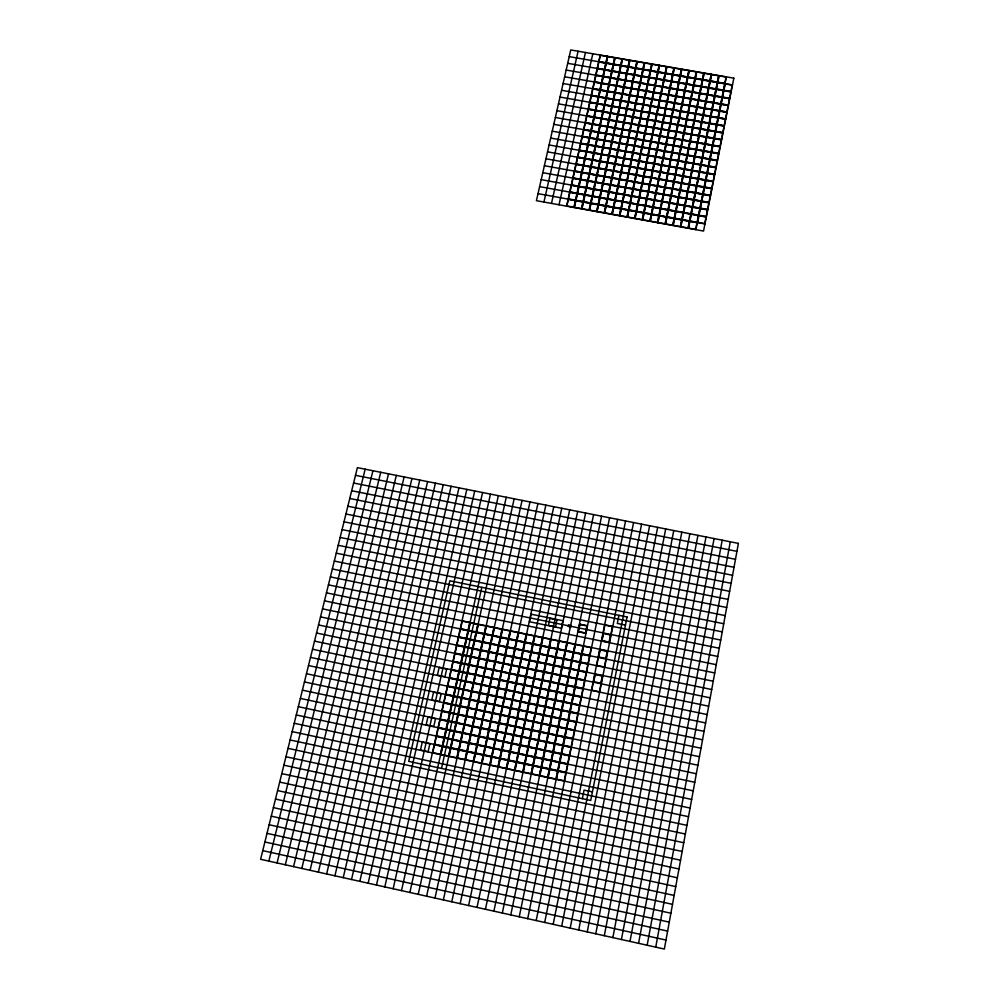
<?xml version="1.0" encoding="UTF-8"?>
<svg xmlns="http://www.w3.org/2000/svg" width="999" height="999" viewBox="0 0 999 999"><rect width="100%" height="100%" fill="white"/><g stroke="black" fill="none" stroke-linecap="round" stroke-linejoin="round"><path stroke-width="1.5" d="M655.744 947.139L730.281 541.783M638.573 943.318L714.098 538.561M647.152 945.229L722.19 540.172M629.994 941.408L706.006 536.95M621.428 939.51L697.926 535.352M604.308 935.701L681.805 532.142M612.862 937.599L689.859 533.741M595.766 933.803L673.751 530.544M587.237 931.905L665.696 528.946M578.708 930.007L657.654 527.347M561.675 926.223L641.595 524.15M570.192 928.121L649.625 525.749M553.171 924.337L633.578 522.552M582.367 798.676L584.065 790.109L592.419 791.895M618.943 615.322L617.32 623.426L625.461 625.087M695.878 229.658L726.36 76.873M680.569 226.873L711.425 74.288M544.68 922.439L625.574 520.966M688.224 228.272L718.893 75.574M672.926 225.487L703.97 72.989M536.188 920.554L617.569 519.368M519.243 916.795L601.573 516.196M665.284 224.101L696.515 71.703M527.709 918.668L609.565 517.782M650.024 221.328L681.63 69.131M510.776 914.909L593.593 514.61M657.654 222.715L689.06 70.417M642.407 219.942L674.188 67.845M502.322 913.024L585.614 513.024M485.439 909.277L569.692 509.852M634.802 218.556L666.758 66.558M493.881 911.15L577.647 511.438M477.01 907.404L561.738 508.266M627.185 217.17L659.34 65.272M612 214.41L644.517 62.712M468.593 905.531L553.783 506.693M619.592 215.796L651.922 63.986M451.773 901.785L537.912 503.533M604.407 213.037L637.112 61.426M460.177 903.658L545.854 505.107M443.369 899.924L529.994 501.96M596.828 211.651L629.707 60.152M581.693 208.903L614.934 57.592M434.977 898.064L522.065 500.387M589.26 210.277L622.315 58.866M574.125 207.53L607.554 56.319M426.598 896.19L514.16 498.813M409.865 892.469L498.351 495.666M441.521 768.406L481.805 587.312M566.57 206.156L600.174 55.045M418.231 894.33L506.256 497.24M551.485 203.409L585.451 52.497M401.498 890.609L490.472 494.105M559.028 204.783L592.807 53.771M543.943 202.035L578.096 51.224M393.156 888.76L482.579 492.532M376.473 885.052L466.833 489.398M384.802 886.9L474.712 490.971M368.144 883.203L458.978 487.837M359.827 881.355L451.123 486.276M343.219 877.659L435.427 483.154M351.523 879.507L443.269 484.715M334.915 875.811L427.597 481.593M326.636 873.963L419.767 480.044M310.077 870.291L404.133 476.935M318.356 872.127L411.95 478.484M301.81 868.456L396.328 475.387M293.556 866.62L388.524 473.826M285.314 864.784L380.731 472.277M268.843 861.126L365.159 469.18M277.073 862.949L372.939 470.729M569.23 56.631L732.504 84.94M567.694 63.324L731.156 91.733M566.171 70.042L729.807 98.539M564.635 76.773L728.446 105.37M563.099 83.516L727.097 112.213M561.563 90.285L725.736 119.068M560.014 97.053L724.375 125.936M558.466 103.846L723.014 132.83M556.918 110.664L721.64 139.735M555.369 117.482L720.267 146.666M553.808 124.326L718.893 153.596M552.247 131.181L717.519 160.552M550.674 138.062L716.133 167.532M549.113 144.955L714.747 174.525M547.539 151.86L713.361 181.531M545.953 158.779L711.962 188.549M544.38 165.722L710.576 195.592M542.794 172.677L709.178 202.647M541.208 179.645L707.767 209.728M539.61 186.638L706.368 216.82M538.011 193.644L704.957 223.926M355.494 475.324L736.937 551.336M353.596 483.017L735.489 559.303M351.685 490.734L734.028 567.282M349.775 498.464L732.567 575.287M347.864 506.218L731.106 583.304M345.941 513.998L729.632 591.346M344.006 521.79L728.159 599.412M342.083 529.607L726.685 607.504M340.147 537.437L725.212 615.609M338.199 545.292L723.726 623.738M336.263 553.171L722.24 631.88M334.303 561.063L720.741 640.059M332.355 568.98L719.255 648.251M330.394 576.91L717.757 656.455M328.421 584.865L716.246 664.697M326.448 592.844L714.735 672.951M324.475 600.836L713.224 681.231M322.502 608.853L711.713 689.522M320.517 616.895L710.202 697.851M318.519 624.949L708.678 706.193M316.521 633.029L707.142 714.56M314.523 641.121L705.619 722.939M312.512 649.25L704.083 731.355M310.502 657.392L702.547 739.784M308.491 665.546L700.998 748.239M306.468 673.738L699.45 756.718M304.433 681.942L697.901 765.209M302.41 690.159L696.34 773.738M300.362 698.413L694.78 782.279M298.326 706.68L693.219 790.846M296.278 714.972L691.658 799.437M294.218 723.276L690.084 808.054M292.158 731.618L688.511 816.683M290.097 739.972L686.925 825.349M288.024 748.351L685.339 834.028M285.951 756.743L683.753 842.731M283.866 765.172L682.155 851.46M281.78 773.613L680.556 860.214M279.695 782.08L678.958 868.993M277.597 790.571L677.359 877.784M275.487 799.075L675.749 886.613M273.389 807.617L674.125 895.454M271.266 816.171L672.514 904.332M269.143 824.749L670.891 913.223M267.02 833.353L669.255 922.139M264.897 841.97L667.619 931.093M262.749 850.624L665.983 940.059M738.386 543.394L664.347 949.05L260.614 859.29L357.392 467.644L738.386 543.394M706.068 217.008L704.745 223.639L697.602 222.352L698.925 215.722L706.068 217.008M707.467 209.915L706.156 216.533L699.025 215.247L700.336 208.629L707.467 209.915M708.878 202.847L707.567 209.44L700.436 208.154L701.748 201.561L708.878 202.847M710.277 195.779L708.965 202.372L701.847 201.086L703.159 194.505L710.277 195.779M711.663 188.736L710.364 195.317L703.246 194.031L704.557 187.462L711.663 188.736M713.061 181.718L711.763 188.274L704.657 187L705.956 180.444L713.061 181.718M714.447 174.713L713.149 181.256L706.056 179.982L707.354 173.439L714.447 174.713M715.833 167.72L714.547 174.238L707.454 172.977L708.753 166.458L715.833 167.72M717.22 160.739L715.933 167.258L708.84 165.996L710.139 159.49L717.22 160.739M718.593 153.784L717.307 160.277L710.239 159.028L711.525 152.535L718.593 153.784M719.967 146.853L718.693 153.322L711.625 152.073L712.911 145.604L719.967 146.853M721.34 139.922L720.067 146.391L712.999 145.142L714.297 138.674L721.34 139.922M722.714 133.017L721.44 139.46L714.385 138.224L715.671 131.781L722.714 133.017M724.075 126.124L722.801 132.555L715.759 131.319L717.045 124.887L724.075 126.124M725.436 119.256L724.175 125.662L717.132 124.425L718.418 118.019L725.436 119.256M726.797 112.388L725.536 118.794L718.506 117.557L719.779 111.164L726.797 112.388M728.159 105.544L726.885 111.938L719.867 110.714L721.141 104.321L728.159 105.544M729.507 98.726L728.246 105.095L721.241 103.871L722.502 97.502L729.507 98.726M730.856 91.92L729.595 98.277L722.602 97.053L723.863 90.697L730.856 91.92M732.205 85.127L730.943 91.458L723.95 90.247L725.212 83.916L732.205 85.127M627.072 616.982L590.721 800.474L408.703 761.363L449.837 580.794L627.072 616.995M733.84 78.159L703.546 231.056L536.413 200.674L570.741 49.95L733.84 78.159M602.297 676.011L600.874 683.166L593.756 681.693L595.192 674.525L602.297 676.011M607.242 651.336L605.819 658.453L598.726 656.98L600.162 649.874L607.242 651.336M610.514 635.002L609.09 642.07L602.022 640.621L603.446 633.553L610.514 635.002M602.634 675.786L599.425 691.783L591.758 690.184L594.979 674.2L602.634 675.786M607.567 651.123L604.395 666.995L596.753 665.409L599.949 649.55L607.567 651.123M612.462 626.648L609.315 642.407L601.698 640.834L604.87 625.099L612.462 626.648M697.002 222.727L695.679 229.383L688.523 228.072L689.859 221.428L697.002 222.727M698.413 215.622L697.09 222.253L689.959 220.966L691.283 214.335L698.413 215.622M699.837 208.541L698.513 215.147L691.383 213.861L692.707 207.255L699.837 208.541M701.248 201.461L699.924 208.067L692.806 206.781L694.13 200.187L701.248 201.461M702.647 194.418L701.335 200.999L694.218 199.713L695.541 193.132L702.647 194.418M704.058 187.375L702.747 193.943L695.641 192.67L696.952 186.101L704.058 187.375M705.456 180.357L704.145 186.913L697.052 185.639L698.363 179.083L705.456 180.357M706.855 173.351L705.544 179.895L698.451 178.621L699.775 172.09L706.855 173.351M708.254 166.371L706.942 172.889L699.862 171.628L701.173 165.11L708.254 166.371M709.64 159.403L708.341 165.896L701.261 164.648L702.572 158.142L709.64 159.403M711.026 152.447L709.727 158.928L702.659 157.68L703.97 151.199L711.026 152.447M712.412 145.504L711.113 151.985L704.058 150.737L705.356 144.256L712.412 145.504M713.786 138.586L712.499 145.042L705.444 143.806L706.743 137.35L713.786 138.586M715.172 131.681L713.885 138.124L706.842 136.888L708.129 130.444L715.172 131.681M716.545 124.8L715.259 131.231L708.229 129.995L709.515 123.564L716.545 124.8M717.919 117.932L716.633 124.338L709.602 123.102L710.888 116.696L717.919 117.932M719.28 111.076L718.006 117.47L710.988 116.246L712.262 109.853L719.28 111.076M720.641 104.233L719.367 110.627L712.362 109.39L713.636 103.022L720.641 104.233M722.002 97.415L720.741 103.784L713.736 102.56L715.009 96.204L722.002 97.415M723.363 90.609L722.102 96.965L715.097 95.742L716.37 89.398L723.363 90.609M724.725 83.829L723.451 90.16L716.47 88.948L717.732 82.617L724.725 83.829M726.073 77.048L724.812 83.379L717.831 82.168L719.093 75.849L726.073 77.048M681.705 219.955L680.369 226.598L673.226 225.299L674.575 218.669L681.705 219.955M683.141 212.862L681.805 219.48L674.675 218.194L676.023 211.576L683.141 212.862M684.577 205.782L683.241 212.387L676.123 211.101L677.459 204.495L684.577 205.782M686.001 198.726L684.665 205.307L677.559 204.021L678.895 197.44L686.001 198.726M687.424 191.671L686.101 198.252L678.995 196.965L680.331 190.397L687.424 191.671M688.848 184.653L687.524 191.209L680.431 189.935L681.755 183.379L688.848 184.653M690.272 177.635L688.948 184.178L681.855 182.904L683.191 176.373L690.272 177.635M691.683 170.642L690.359 177.173L683.279 175.899L684.602 169.38L691.683 170.642M693.094 163.661L691.77 170.18L684.702 168.918L686.026 162.412L693.094 163.661M694.505 156.706L693.181 163.199L686.126 161.95L687.437 155.457L694.505 156.706M695.903 149.763L694.592 156.244L687.537 154.995L688.86 148.514L695.903 149.763M697.302 142.832L695.991 149.301L688.948 148.052L690.259 141.596L697.302 142.832M698.701 135.926L697.402 142.37L690.359 141.134L691.67 134.69L698.701 135.926M700.099 129.033L698.801 135.464L691.758 134.228L693.069 127.797L700.099 129.033M701.485 122.153L700.187 128.571L693.169 127.335L694.467 120.916L701.485 122.153M702.871 115.297L701.585 121.703L694.567 120.467L695.866 114.061L702.871 115.297M704.258 108.454L702.971 114.835L695.953 113.611L697.252 107.218L704.258 108.454M705.644 101.623L704.357 107.992L697.352 106.768L698.651 100.4L705.644 101.623M707.017 94.805L705.731 101.161L698.738 99.95L700.037 93.594L707.017 94.805M708.391 88.012L707.105 94.356L700.124 93.144L701.41 86.801L708.391 88.012M709.765 81.231L708.478 87.562L701.51 86.351L702.796 80.02L709.765 81.231M711.138 74.463L709.852 80.782L702.884 79.57L704.17 73.264L711.138 74.463M682.217 220.042L680.868 226.686L688.011 227.984L689.347 221.341L682.217 220.042M683.653 212.949L682.317 219.58L689.447 220.866L690.771 214.236L683.653 212.949M685.077 205.869L683.741 212.475L690.871 213.774L692.195 207.155L685.077 205.869M686.513 198.813L685.177 205.407L692.295 206.693L693.618 200.087L686.513 198.813M687.936 191.771L686.6 198.339L693.718 199.625L695.042 193.044L687.936 191.771M689.36 184.74L688.024 191.296L695.129 192.57L696.453 186.014L689.36 184.74M690.771 177.722L689.447 184.266L696.54 185.539L697.864 178.996L690.771 177.722M692.182 170.729L690.871 177.26L697.951 178.534L699.263 172.003L692.182 170.729M693.593 163.761L692.282 170.267L699.362 171.528L700.661 165.022L693.593 163.761M695.004 156.793L693.693 163.299L700.761 164.548L702.06 158.054L695.004 156.793M696.403 149.85L695.092 156.331L702.16 157.592L703.458 151.099L696.403 149.85M697.801 142.919L696.503 149.388L703.558 150.637L704.857 144.168L697.801 142.919M699.2 136.014L697.901 142.47L704.944 143.706L706.243 137.263L699.2 136.014M700.599 129.121L699.3 135.552L706.33 136.801L707.629 130.357L700.599 129.121M701.985 122.24L700.686 128.659L707.717 129.895L709.015 123.476L701.985 122.24M703.371 115.385L702.085 121.791L709.103 123.014L710.389 116.608L703.371 115.385M704.757 108.541L703.471 114.922L710.489 116.159L711.763 109.765L704.757 108.541M706.143 101.711L704.857 108.079L711.862 109.303L713.136 102.934L706.143 101.711M707.517 94.893L706.231 101.249L713.236 102.472L714.51 96.116L707.517 94.893M708.89 88.099L707.604 94.443L714.597 95.654L715.871 89.311L708.89 88.099M710.264 81.319L708.978 87.65L715.971 88.861L717.245 82.53L710.264 81.319M711.625 74.55L710.351 80.869L717.332 82.08L718.593 75.762L711.625 74.55M558.116 771.203L556.493 779.145L564.248 780.806L565.859 772.864L558.116 771.203M559.84 762.712L558.229 770.641L565.971 772.289L567.582 764.36L559.84 762.712M561.575 754.245L559.964 762.15L567.694 763.798L569.305 755.893L561.575 754.245M563.299 745.803L561.688 753.683L569.418 755.331L571.016 747.439L563.299 745.803M565.022 737.387L563.411 745.242L571.128 746.877L572.727 739.01L565.022 737.387M566.733 728.983L565.134 736.825L572.839 738.448L574.437 730.606L566.733 728.983M568.443 720.604L566.845 728.421L574.55 730.044L576.136 722.227L568.443 720.604M570.142 712.25L568.556 720.042L576.248 721.665L577.834 713.86L570.142 712.25M571.853 703.92L570.267 711.688L577.946 713.311L579.52 705.519L571.853 703.92M573.551 695.604L571.965 703.358L579.632 704.969L581.206 697.202L573.551 695.604M575.237 687.312L573.663 695.054L581.318 696.653L582.892 688.91L575.237 687.312M576.923 679.045L575.349 686.763L583.004 688.361L584.577 680.631L576.923 679.045M578.608 670.804L577.035 678.496L584.677 680.082L586.251 672.389L578.608 670.804M580.282 662.574L578.721 670.254L586.351 671.84L587.912 664.148L580.282 662.574M581.967 654.37L580.394 662.025L588.024 663.611L589.585 655.943L581.967 654.37M583.628 646.191L582.08 653.821L589.697 655.394L591.246 647.752L583.628 646.191M674.075 218.569L672.714 225.2L665.584 223.913L666.945 217.282L674.075 218.569M675.511 211.476L674.163 218.094L667.045 216.808L668.393 210.19L675.511 211.476M676.96 204.408L675.611 211.014L668.493 209.715L669.842 203.122L676.96 204.408M678.396 197.352L677.047 203.933L669.942 202.647L671.291 196.066L678.396 197.352M679.819 190.31L678.483 196.878L671.39 195.604L672.739 189.036L679.819 190.31M681.256 183.292L679.919 189.835L672.827 188.561L674.175 182.018L681.256 183.292M682.679 176.286L681.355 182.817L674.263 181.543L675.611 175.012L682.679 176.286M684.103 169.293L682.779 175.812L675.699 174.55L677.035 168.032L684.103 169.293M685.526 162.325L684.203 168.831L677.135 167.57L678.458 161.064L685.526 162.325M686.937 155.357L685.614 161.85L678.558 160.602L679.894 154.108L686.937 155.357M688.348 148.426L687.037 154.895L679.982 153.646L681.306 147.178L688.348 148.426M689.76 141.496L688.448 147.964L681.405 146.716L682.729 140.26L689.76 141.496M691.171 134.59L689.859 141.046L682.816 139.798L684.14 133.354L691.171 134.59M692.569 127.71L691.258 134.141L684.24 132.892L685.551 126.473L692.569 127.71M693.968 120.829L692.669 127.248L685.639 126.011L686.962 119.605L693.968 120.829M695.366 113.973L694.068 120.38L687.05 119.143L688.361 112.75L695.366 113.973M696.753 107.13L695.454 113.524L688.461 112.288L689.76 105.906L696.753 107.13M698.151 100.312L696.852 106.681L689.859 105.457L691.158 99.088L698.151 100.312M699.537 93.506L698.239 99.863L691.258 98.639L692.557 92.283L699.537 93.506M700.911 86.713L699.625 93.057L692.644 91.833L693.943 85.502L700.911 86.713M702.297 79.932L701.011 86.264L694.03 85.052L695.329 78.734L702.297 79.932M703.671 73.177L702.384 79.483L695.429 78.284L696.715 71.978L703.671 73.177M549.263 769.317L547.639 777.247L539.885 775.586L541.533 767.657L549.263 769.317M551.011 760.826L549.388 768.743L541.645 767.095L543.281 759.19L551.011 760.826M552.747 752.372L551.123 760.264L543.406 758.616L545.029 750.736L552.747 752.372M554.482 743.93L552.859 751.81L545.154 750.174L546.778 742.294L554.482 743.93M556.218 735.514L554.595 743.368L546.89 741.733L548.513 733.89L556.218 735.514M557.942 727.122L556.331 734.964L548.638 733.328L550.249 725.499L557.942 727.122M559.665 718.756L558.054 726.573L550.362 724.949L551.985 717.132L559.665 718.756M561.376 710.401L559.777 718.194L552.097 716.583L553.708 708.791L561.376 710.401M563.086 702.072L561.488 709.852L553.821 708.241L555.432 700.474L563.086 702.072M564.797 693.768L563.199 701.523L555.544 699.924L557.142 692.17L564.797 693.768M566.495 685.489L564.91 693.219L557.255 691.62L558.853 683.89L566.495 685.489M568.194 677.222L566.608 684.939L558.965 683.341L560.564 675.636L568.194 677.222M569.892 668.993L568.306 676.673L560.676 675.087L562.262 667.407L569.892 668.993M571.578 660.764L570.004 668.443L562.387 666.857L563.973 659.19L571.578 660.764M573.264 652.572L571.69 660.227L564.085 658.641L565.659 650.998L573.264 652.572M574.949 644.392L573.376 652.022L565.771 650.449L567.357 642.832L574.949 644.392M549.812 769.43L548.189 777.372L555.943 779.033L557.554 771.091L549.812 769.43M551.56 760.951L549.937 768.868L557.679 770.516L559.29 762.599L551.56 760.951M553.296 752.484L551.673 760.389L559.415 762.037L561.026 754.133L553.296 752.484M555.032 744.055L553.421 751.922L561.138 753.571L562.749 745.691L555.032 744.055M556.768 735.639L555.144 743.493L562.862 745.129L564.472 737.262L556.768 735.639M558.491 727.247L556.88 735.077L564.585 736.7L566.183 728.87L558.491 727.247M560.202 718.868L558.603 726.685L566.296 728.308L567.894 720.491L560.202 718.868M561.925 710.526L560.327 718.318L568.006 719.929L569.605 712.137L561.925 710.526M563.636 702.197L562.037 709.964L569.717 711.575L571.303 703.796L563.636 702.197M565.347 693.893L563.748 701.635L571.416 703.246L573.001 695.491L565.347 693.893M567.045 685.601L565.459 693.331L573.114 694.942L574.687 687.2L567.045 685.601M568.743 677.334L567.157 685.052L574.8 686.65L576.386 678.933L568.743 677.334M570.429 669.105L568.856 676.798L576.498 678.383L578.059 670.691L570.429 669.105M572.127 660.876L570.541 668.556L578.171 670.142L579.745 662.462L572.127 660.876M573.813 652.684L572.24 660.339L579.857 661.912L581.418 654.258L573.813 652.684M575.486 644.505L573.926 652.135L581.53 653.708L583.091 646.078L575.486 644.505M579.67 624.15L578.109 631.743L585.701 633.304L587.25 625.711L579.67 624.15M579.882 624.487L578.433 631.518L585.489 632.966L586.925 625.923L579.882 624.487M666.445 217.183L665.084 223.813L657.954 222.527L659.328 215.896L666.445 217.183M667.894 210.102L666.533 216.708L659.415 215.422L660.789 208.816L667.894 210.102M669.342 203.034L667.994 209.628L660.876 208.341L662.237 201.748L669.342 203.034M670.791 195.979L669.442 202.56L662.337 201.274L663.698 194.705L670.791 195.979M672.227 188.948L670.878 195.504L663.786 194.231L665.147 187.675L672.227 188.948M673.663 181.93L672.327 188.474L665.234 187.2L666.595 180.657L673.663 181.93M675.099 174.925L673.763 181.456L666.683 180.195L668.031 173.664L675.099 174.925M676.535 167.944L675.199 174.463L668.131 173.189L669.467 166.683L676.535 167.944M677.959 160.976L676.623 167.47L669.567 166.209L670.903 159.715L677.959 160.976M679.382 154.021L678.059 160.514L671.003 159.253L672.339 152.772L679.382 154.021M680.806 147.09L679.482 153.559L672.439 152.31L673.776 145.842L680.806 147.09M682.23 140.172L680.906 146.628L673.863 145.379L675.199 138.923L682.23 140.172M683.641 133.267L682.317 139.71L675.287 138.461L676.623 132.03L683.641 133.267M685.052 126.386L683.728 132.805L676.71 131.568L678.034 125.15L685.052 126.386M686.463 119.518L685.139 125.924L678.134 124.688L679.457 118.282L686.463 119.518M687.861 112.662L686.55 119.056L679.545 117.82L680.868 111.438L687.861 112.662M689.26 105.819L687.961 112.2L680.956 110.976L682.267 104.608L689.26 105.819M690.659 99.001L689.36 105.37L682.367 104.146L683.678 97.79L690.659 99.001M692.057 92.208L690.759 98.551L683.778 97.328L685.077 90.984L692.057 92.208M693.443 85.415L692.145 91.746L685.177 90.534L686.475 84.203L693.443 85.415M694.829 78.646L693.543 84.965L686.575 83.754L687.874 77.435L694.829 78.646M696.216 71.891L694.929 78.197L687.974 76.985L689.273 70.679L696.216 71.891M651.71 214.51L650.337 221.129L657.454 222.427L658.816 215.809L651.71 214.51M653.171 207.43L651.798 214.036L658.915 215.334L660.277 208.716L653.171 207.43M654.645 200.374L653.271 206.968L660.376 208.254L661.738 201.661L654.645 200.374M656.106 193.331L654.732 199.912L661.837 201.186L663.186 194.605L656.106 193.331M657.554 186.301L656.193 192.869L663.286 194.143L664.635 187.575L657.554 186.301M659.015 179.296L657.654 185.839L664.735 187.113L666.083 180.569L659.015 179.296M660.464 172.303L659.115 178.833L666.183 180.095L667.532 173.564L660.464 172.303M661.912 165.335L660.564 171.84L667.619 173.102L668.968 166.583L661.912 165.335M663.361 158.366L662.012 164.86L669.068 166.121L670.404 159.628L663.361 158.366M664.797 151.423L663.461 157.904L670.504 159.166L671.84 152.685L664.797 151.423M666.233 144.505L664.897 150.961L671.94 152.223L673.264 145.754L666.233 144.505M667.669 137.587L666.333 144.043L673.363 145.292L674.7 138.836L667.669 137.587M669.105 130.694L667.769 137.138L674.787 138.374L676.123 131.943L669.105 130.694M670.529 123.826L669.193 130.245L676.211 131.481L677.534 125.062L670.529 123.826M671.952 116.958L670.629 123.364L677.634 124.6L678.958 118.194L671.952 116.958M673.376 110.115L672.052 116.508L679.045 117.732L680.369 111.351L673.376 110.115M674.787 103.297L673.463 109.665L680.456 110.889L681.78 104.52L674.787 103.297M676.198 96.478L674.887 102.835L681.867 104.058L683.179 97.702L676.198 96.478M677.609 89.685L676.298 96.029L683.279 97.24L684.59 90.897L677.609 89.685M679.02 82.905L677.709 89.236L684.677 90.447L685.988 84.116L679.02 82.905M680.431 76.149L679.12 82.455L686.076 83.666L687.374 77.348L680.431 76.149M681.83 69.393L680.519 75.699L687.474 76.898L688.773 70.604L681.83 69.393M568.443 625.187L568.206 626.361L569.842 626.698L569.68 627.484L571.553 626.435L570.242 624.737L570.079 625.524L568.443 625.187M540.983 767.544L539.335 775.474L531.605 773.813L533.254 765.896L540.983 767.544M542.732 759.065L541.096 766.982L533.366 765.321L535.014 757.417L542.732 759.065M544.48 750.611L542.857 758.503L535.127 756.855L536.775 748.975L544.48 750.611M546.228 742.182L544.605 750.049L536.888 748.413L538.523 740.546L546.228 742.182M547.964 733.778L546.341 741.62L538.648 739.984L540.272 732.142L547.964 733.778M549.7 725.386L548.089 733.216L540.397 731.593L542.02 723.763L549.7 725.386M551.436 717.02L549.825 724.824L542.145 723.201L543.768 715.409L551.436 717.02M553.159 708.678L551.548 716.47L543.881 714.847L545.504 707.067L553.159 708.678M554.882 700.361L553.271 708.129L545.616 706.518L547.227 698.751L554.882 700.361M556.605 692.057L554.994 699.799L547.34 698.201L548.951 690.459L556.605 692.057M558.316 683.778L556.718 691.508L549.075 689.909L550.674 682.192L558.316 683.778M560.027 675.524L558.429 683.229L550.799 681.643L552.397 673.938L560.027 675.524M561.725 667.295L560.139 674.974L552.509 673.388L554.108 665.709L561.725 667.295M563.424 659.078L561.838 666.745L554.22 665.159L555.819 657.504L563.424 659.078M565.122 650.886L563.536 658.528L555.931 656.955L557.517 649.313L565.122 650.886M566.808 642.719L565.234 650.337L557.629 648.776L559.228 641.146L566.808 642.719M556.967 619.78L555.506 626.81L548.476 625.362L549.962 618.344L556.967 619.78M643.593 213.037L642.207 219.655L635.102 218.369L636.488 211.751L643.593 213.037M645.067 205.969L643.681 212.575L636.588 211.276L637.974 204.683L645.067 205.969M646.54 198.913L645.167 205.494L638.074 204.221L639.46 197.64L646.54 198.913M648.014 191.87L646.64 198.439L639.56 197.165L640.933 190.597L648.014 191.87M649.475 184.852L648.114 191.408L641.033 190.135L642.407 183.579L649.475 184.852M650.948 177.847L649.575 184.39L642.507 183.117L643.88 176.586L650.948 177.847M652.409 170.866L651.036 177.385L643.98 176.124L645.354 169.605L652.409 170.866M653.858 163.886L652.497 170.392L645.454 169.131L646.815 162.637L653.858 163.886M655.319 156.943L653.958 163.424L646.915 162.175L648.276 155.682L655.319 156.943M656.768 150L655.406 156.481L648.376 155.22L649.737 148.751L656.768 150M658.216 143.082L656.855 149.538L649.837 148.289L651.186 141.833L658.216 143.082M659.652 136.176L658.304 142.62L651.286 141.371L652.647 134.927L659.652 136.176M661.088 129.283L659.752 135.714L652.734 134.478L654.083 128.047L661.088 129.283M662.524 122.415L661.188 128.834L654.183 127.597L655.531 121.179L662.524 122.415M663.96 115.559L662.624 121.953L655.631 120.729L656.967 114.336L663.96 115.559M665.396 108.716L664.06 115.11L657.067 113.874L658.416 107.492L665.396 108.716M666.82 101.898L665.484 108.267L658.503 107.043L659.839 100.674L666.82 101.898M668.244 95.092L666.907 101.448L659.939 100.225L661.276 93.881L668.244 95.092M669.655 88.299L668.331 94.643L661.363 93.419L662.699 87.088L669.655 88.299M671.078 81.531L669.755 87.85L662.799 86.638L664.123 80.32L671.078 81.531M672.489 74.763L671.166 81.081L664.223 79.87L665.546 73.564L672.489 74.763M673.9 68.019L672.577 74.313L665.634 73.114L666.957 66.821L673.9 68.019M644.093 213.137L642.707 219.755L649.825 221.041L651.198 214.423L644.093 213.137M645.566 206.056L644.193 212.662L651.298 213.948L652.672 207.342L645.566 206.056M647.04 199.001L645.666 205.594L652.772 206.868L654.133 200.287L647.04 199.001M648.513 191.97L647.14 198.539L654.233 199.812L655.594 193.244L648.513 191.97M649.987 184.94L648.613 191.496L655.694 192.77L657.055 186.214L649.987 184.94M651.448 177.934L650.087 184.478L657.155 185.752L658.516 179.208L651.448 177.934M652.909 170.954L651.548 177.472L658.603 178.746L659.964 172.215L652.909 170.954M654.357 163.986L653.009 170.492L660.064 171.753L661.413 165.235L654.357 163.986M655.819 157.03L654.457 163.511L661.513 164.773L662.861 158.279L655.819 157.03M657.267 150.087L655.906 156.568L662.949 157.817L664.298 151.336L657.267 150.087M658.716 143.169L657.367 149.625L664.397 150.874L665.734 144.418L658.716 143.169M660.152 136.264L658.803 142.707L665.834 143.956L667.17 137.5L660.152 136.264M661.588 129.37L660.252 135.802L667.27 137.05L668.606 130.607L661.588 129.37M663.024 122.502L661.688 128.921L668.693 130.157L670.029 123.739L663.024 122.502M664.46 115.647L663.124 122.04L670.129 123.277L671.453 116.871L664.46 115.647M665.883 108.804L664.56 115.197L671.553 116.421L672.876 110.027L665.883 108.804M667.32 101.985L665.983 108.354L672.964 109.578L674.288 103.209L667.32 101.985M668.731 95.18L667.407 101.536L674.387 102.747L675.711 96.391L668.731 95.18M670.154 88.387L668.831 94.73L675.799 95.941L677.122 89.598L670.154 88.387M671.565 81.618L670.254 87.937L677.21 89.148L678.521 82.817L671.565 81.618M672.976 74.85L671.665 81.156L678.621 82.368L679.932 76.061L672.976 74.85M674.387 68.107L673.076 74.401L680.019 75.612L681.33 69.306L674.387 68.107M532.704 765.771L531.056 773.701L523.326 772.04L524.987 764.123L532.704 765.771M534.465 757.304L532.817 765.209L525.099 763.561L526.76 755.656L534.465 757.304M536.226 748.863L534.577 756.743L526.873 755.094L528.521 747.215L536.226 748.863M537.974 740.434L536.338 748.301L528.646 746.653L530.282 738.798L537.974 740.434M539.735 732.03L538.099 739.872L530.407 738.236L532.042 730.406L539.735 732.03M541.47 723.651L539.847 731.468L532.167 729.844L533.803 722.027L541.47 723.651M543.219 715.284L541.595 723.089L533.916 721.465L535.551 713.673L543.219 715.284M544.954 706.955L543.331 714.735L535.664 713.124L537.3 705.344L544.954 706.955M546.69 698.638L545.067 706.393L537.412 704.794L539.035 697.04L546.69 698.638M548.414 690.346L546.803 698.089L539.16 696.478L540.771 688.748L548.414 690.346M550.137 682.067L548.526 689.797L540.896 688.199L542.507 680.481L550.137 682.067M551.848 673.826L550.249 681.518L542.619 679.932L544.23 672.24L551.848 673.826M553.571 665.596L551.972 673.276L544.355 671.69L545.953 664.01L553.571 665.596M555.282 657.392L553.683 665.047L546.066 663.473L547.677 655.819L555.282 657.392M556.98 649.2L555.394 656.842L547.789 655.269L549.388 647.627L556.98 649.2M558.678 641.033L557.092 648.663L549.5 647.09L551.098 639.472L558.678 641.033M562.912 620.716L561.338 628.284L529.495 621.74L531.106 614.198L562.912 620.716M516.171 762.237L514.497 770.154L506.78 768.506L508.466 760.589L516.171 762.237M517.957 753.783L516.283 761.675L508.578 760.027L510.252 752.147L517.957 753.783M519.73 745.354L518.069 753.221L510.377 751.585L512.05 743.718L519.73 745.354M521.503 736.937L519.855 744.792L512.162 743.156L513.823 735.314L521.503 736.937M523.276 728.546L521.628 736.375L513.948 734.752L515.609 726.922L523.276 728.546M525.037 720.179L523.389 727.984L515.721 726.36L517.382 718.556L525.037 720.179M526.798 711.837L525.162 719.617L517.507 718.006L519.155 710.214L526.798 711.837M528.558 703.508L526.923 711.276L519.268 709.665L520.916 701.897L528.558 703.508M530.307 695.204L528.671 702.959L521.041 701.348L522.677 693.606L530.307 695.204M532.055 686.925L530.432 694.655L522.802 693.056L524.438 685.326L532.055 686.925M533.803 678.658L532.18 686.375L524.55 684.777L526.186 677.072L533.803 678.658M535.539 670.429L533.916 678.109L526.298 676.523L527.934 668.843L535.539 670.429M537.275 662.212L535.651 669.879L528.046 668.294L529.682 660.626L537.275 662.212M538.998 654.02L537.387 661.663L529.795 660.089L531.418 652.447L538.998 654.02M540.721 645.841L539.11 653.471L531.53 651.897L533.154 644.268L540.721 645.841M542.445 637.687L540.834 645.292L533.266 643.731L534.877 636.126L542.445 637.687M516.72 762.362L515.047 770.279L522.777 771.927L524.425 764.01L516.72 762.362M518.506 753.895L516.833 761.8L524.55 763.448L526.211 755.544L518.506 753.895M520.279 745.466L518.618 753.333L526.323 754.982L527.971 747.102L520.279 745.466M522.052 737.05L520.404 744.904L528.096 746.54L529.745 738.686L522.052 737.05M523.826 728.658L522.177 736.488L529.857 738.124L531.505 730.281L523.826 728.658M525.586 720.291L523.938 728.109L531.618 729.732L533.254 721.915L525.586 720.291M527.347 711.95L525.711 719.742L533.366 721.353L535.002 713.561L527.347 711.95M529.108 703.621L527.46 711.388L535.127 712.999L536.75 705.232L529.108 703.621M530.856 695.316L529.22 703.071L536.863 704.67L538.498 696.915L530.856 695.316M532.604 687.037L530.968 694.767L538.611 696.365L540.234 688.636L532.604 687.037M534.34 678.783L532.717 686.488L540.347 688.086L541.957 680.369L534.34 678.783M536.076 670.541L534.465 678.234L542.082 679.819L543.693 672.127L536.076 670.541M537.812 662.325L536.201 669.992L543.806 671.578L545.417 663.898L537.812 662.325M539.547 654.133L537.924 661.775L545.529 663.361L547.14 655.706L539.547 654.133M541.271 645.953L539.66 653.583L547.252 655.157L548.851 647.514L541.271 645.953M542.981 637.799L541.383 645.404L548.963 646.977L550.561 639.36L542.981 637.799M635.988 211.663L634.59 218.269L627.497 216.983L628.895 210.377L635.988 211.663M637.474 204.595L636.088 211.189L628.995 209.902L630.381 203.309L637.474 204.595M638.948 197.54L637.574 204.121L630.481 202.847L631.88 196.266L638.948 197.54M640.434 190.509L639.048 197.078L631.98 195.792L633.366 189.236L640.434 190.509M641.907 183.491L640.534 190.047L633.466 188.774L634.852 182.218L641.907 183.491M643.381 176.498L642.007 183.029L634.952 181.756L636.326 175.225L643.381 176.498M644.855 169.505L643.481 176.024L636.425 174.763L637.799 168.244L644.855 169.505M646.316 162.55L644.942 169.043L637.899 167.782L639.273 161.289L646.316 162.55M647.777 155.594L646.415 162.075L639.372 160.827L640.746 154.345L647.777 155.594M649.238 148.664L647.876 155.132L640.846 153.883L642.22 147.415L649.238 148.664M650.686 141.746L649.338 148.202L642.307 146.953L643.681 140.497L650.686 141.746M652.147 134.84L650.786 141.284L643.768 140.047L645.142 133.604L652.147 134.84M653.583 127.959L652.235 134.39L645.229 133.142L646.59 126.723L653.583 127.959M655.032 121.091L653.683 127.51L646.69 126.274L648.039 119.868L655.032 121.091M656.48 114.248L655.132 120.642L648.139 119.405L649.487 113.012L656.48 114.248M657.916 107.405L656.568 113.786L649.587 112.562L650.936 106.181L657.916 107.405M659.352 100.587L658.004 106.955L651.036 105.732L652.384 99.376L659.352 100.587M660.776 93.794L659.44 100.137L652.472 98.913L653.821 92.57L660.776 93.794M662.2 87L660.876 93.332L653.908 92.12L655.257 85.789L662.2 87M663.623 80.232L662.3 86.551L655.344 85.34L656.68 79.021L663.623 80.232M665.047 73.476L663.723 79.783L656.78 78.571L658.116 72.278L665.047 73.476M666.47 66.746L665.147 73.027L658.204 71.828L659.54 65.547L666.47 66.746M507.917 760.476L506.231 768.381L498.526 766.733L500.212 758.828L507.917 760.476M509.702 752.022L508.029 759.914L500.337 758.266L502.022 750.386L509.702 752.022M511.5 743.593L509.827 751.46L502.135 749.824L503.821 741.97L511.5 743.593M513.286 735.189L511.613 743.044L503.933 741.408L505.606 733.566L513.286 735.189M515.059 726.81L513.399 734.627L505.731 733.004L507.405 725.187L515.059 726.81M516.833 718.443L515.184 726.248L507.517 724.625L509.19 716.832L516.833 718.443M518.606 710.102L516.958 717.894L509.303 716.271L510.964 708.491L518.606 710.102M520.379 701.785L518.731 709.552L511.088 707.941L512.737 700.187L520.379 701.785M522.14 693.493L520.491 701.236L512.862 699.625L514.51 691.895L522.14 693.493M523.888 685.214L522.252 692.944L514.622 691.345L516.271 683.616L523.888 685.214M525.649 676.96L524.013 684.665L516.396 683.066L518.044 675.374L525.649 676.96M527.397 668.731L525.761 676.41L518.156 674.824L519.792 667.145L527.397 668.731M529.133 660.514L527.509 668.181L519.917 666.595L521.553 658.94L529.133 660.514M530.869 652.335L529.245 659.977L521.665 658.391L523.301 650.761L530.869 652.335M532.604 644.168L530.993 651.785L523.414 650.212L525.037 642.594L532.604 644.168M534.34 636.013L532.729 643.618L525.149 642.057L526.773 634.452L534.34 636.013M628.383 210.277L626.985 216.895L619.892 215.597L621.303 209.003L628.383 210.277M629.882 203.222L628.483 209.815L621.403 208.529L622.802 201.935L629.882 203.222M631.368 196.179L629.982 202.747L622.901 201.473L624.3 194.892L631.368 196.179M632.866 189.148L631.468 195.704L624.4 194.43L625.799 187.874L632.866 189.148M634.34 182.13L632.954 188.674L625.898 187.4L627.285 180.869L634.34 182.13M635.826 175.137L634.44 181.668L627.384 180.394L628.783 173.876L635.826 175.137M637.3 168.157L635.926 174.675L628.883 173.414L630.269 166.895L637.3 168.157M638.773 161.201L637.399 167.695L630.369 166.433L631.743 159.94L638.773 161.201M640.247 154.258L638.873 160.739L631.843 159.478L633.229 152.997L640.247 154.258M641.708 147.328L640.347 153.796L633.316 152.535L634.702 146.079L641.708 147.328M643.181 140.409L641.808 146.865L634.802 145.617L636.163 139.173L643.181 140.409M644.642 133.516L643.269 139.947L636.263 138.711L637.637 132.28L644.642 133.516M646.091 126.636L644.73 133.054L637.737 131.818L639.098 125.399L646.091 126.636M647.539 119.78L646.191 126.186L639.198 124.95L640.559 118.544L647.539 119.78M649 112.924L647.639 119.318L640.659 118.094L642.02 111.701L649 112.924M650.436 106.094L649.088 112.475L642.12 111.251L643.468 104.883L650.436 106.094M651.885 99.288L650.536 105.644L643.568 104.42L644.917 98.064L651.885 99.288M653.321 92.482L651.985 98.826L645.017 97.615L646.365 91.271L653.321 92.482M654.757 85.702L653.421 92.033L646.465 90.822L647.814 84.49L654.757 85.702M656.193 78.946L654.857 85.252L647.914 84.041L649.25 77.735L656.193 78.946M657.617 72.19L656.281 78.484L649.35 77.285L650.686 70.991L657.617 72.19M659.04 65.459L657.717 71.741L650.786 70.542L652.122 64.261L659.04 65.459M613.211 207.53L611.8 214.123L604.707 212.837L606.131 206.244L613.211 207.53M614.722 200.474L613.311 207.055L606.231 205.782L607.654 199.201L614.722 200.474M616.233 193.444L614.822 200.012L607.754 198.726L609.178 192.17L616.233 193.444M617.732 186.426L616.333 192.969L609.278 191.696L610.689 185.152L617.732 186.426M619.23 179.42L617.832 185.951L610.789 184.678L612.2 178.147L619.23 179.42M620.729 172.427L619.33 178.946L612.3 177.685L613.698 171.166L620.729 172.427M622.227 165.459L620.829 171.965L613.798 170.704L615.197 164.211L622.227 165.459M623.713 158.504L622.327 164.997L615.297 163.736L616.695 157.255L623.713 158.504M625.212 151.573L623.813 158.042L616.795 156.793L618.194 150.325L625.212 151.573M626.685 144.655L625.299 151.111L618.294 149.862L619.68 143.406L626.685 144.655M628.171 137.75L626.785 144.193L619.78 142.944L621.178 136.513L628.171 137.75M629.645 130.869L628.271 137.288L621.278 136.051L622.652 129.633L629.645 130.869M631.118 123.988L629.745 130.407L622.752 129.171L624.138 122.765L631.118 123.988M632.592 117.145L631.218 123.539L624.238 122.303L625.611 115.909L632.592 117.145M634.053 110.302L632.679 116.683L625.711 115.459L627.085 109.078L634.053 110.302M635.514 103.484L634.153 109.853L627.185 108.629L628.558 102.26L635.514 103.484M636.975 96.678L635.614 103.034L628.658 101.811L630.019 95.467L636.975 96.678M638.436 89.885L637.075 96.229L630.119 95.005L631.493 88.674L638.436 89.885M639.884 83.117L638.523 89.435L631.58 88.224L632.954 81.906L639.884 83.117M641.333 76.361L639.984 82.667L633.041 81.456L634.402 75.15L641.333 76.361M642.782 69.618L641.433 75.912L634.502 74.7L635.851 68.419L642.782 69.618M644.218 62.887L642.869 69.168L635.951 67.969L637.312 61.701L644.218 62.887M613.711 207.617L612.3 214.223L619.392 215.509L620.791 208.903L613.711 207.617M615.222 200.562L613.811 207.155L620.891 208.441L622.302 201.848L615.222 200.562M616.733 193.531L615.322 200.1L622.402 201.373L623.801 194.805L616.733 193.531M618.244 186.513L616.833 193.057L623.9 194.343L625.299 187.787L618.244 186.513M619.742 179.508L618.344 186.039L625.399 187.312L626.785 180.769L619.742 179.508M621.241 172.527L619.842 179.046L626.885 180.307L628.271 173.789L621.241 172.527M622.727 165.547L621.341 172.053L628.371 173.314L629.757 166.808L622.727 165.547M624.225 158.604L622.827 165.085L629.857 166.346L631.243 159.852L624.225 158.604M625.711 151.661L624.313 158.142L631.343 159.39L632.729 152.909L625.711 151.661M627.185 144.743L625.799 151.199L632.817 152.447L634.203 145.991L627.185 144.743M628.671 137.837L627.285 144.281L634.29 145.529L635.664 139.086L628.671 137.837M630.144 130.956L628.771 137.375L635.764 138.624L637.137 132.193L630.144 130.956M631.618 124.088L630.244 130.494L637.237 131.731L638.598 125.312L631.618 124.088M633.079 117.233L631.718 123.626L638.698 124.863L640.059 118.456L633.079 117.233M634.552 110.39L633.179 116.771L640.159 118.007L641.52 111.613L634.552 110.39M636.013 103.571L634.652 109.94L641.62 111.164L642.969 104.795L636.013 103.571M637.474 96.766L636.113 103.109L643.069 104.333L644.43 97.977L637.474 96.766M638.923 89.972L637.562 96.316L644.517 97.527L645.878 91.184L638.923 89.972M640.371 83.204L639.023 89.523L645.966 90.734L647.315 84.415L640.371 83.204M641.82 76.448L640.471 82.755L647.414 83.953L648.763 77.647L641.82 76.448M643.269 69.705L641.92 75.999L648.851 77.198L650.199 70.904L643.269 69.705M644.705 62.974L643.368 69.256L650.287 70.454L651.623 64.173L644.705 62.974M499.662 758.716L497.977 766.62L490.272 764.972L491.97 757.067L499.662 758.716M501.473 750.274L499.787 758.154L492.095 756.505L493.793 748.638L501.473 750.274M503.271 741.845L501.585 749.712L493.906 748.076L495.591 740.222L503.271 741.845M505.069 733.453L503.384 741.283L495.716 739.66L497.402 731.817L505.069 733.453M506.855 725.074L505.182 732.891L497.514 731.268L499.2 723.451L506.855 725.074M508.641 716.72L506.968 724.512L499.325 722.889L500.998 715.097L508.641 716.72M510.414 708.378L508.753 716.158L501.111 714.547L502.784 706.768L510.414 708.378M512.2 700.062L510.539 707.829L502.909 706.218L504.57 698.463L512.2 700.062M513.973 691.783L512.312 699.512L504.682 697.914L506.356 690.184L513.973 691.783M515.734 683.503L514.085 691.221L506.468 689.635L508.129 681.917L515.734 683.503M517.494 675.262L515.846 682.954L508.241 681.368L509.902 673.676L517.494 675.262M519.255 667.032L517.619 674.712L510.014 673.126L511.663 665.459L519.255 667.032M521.003 658.828L519.368 666.483L511.775 664.909L513.424 657.255L521.003 658.828M522.752 650.649L521.128 658.279L513.548 656.705L515.184 649.075L522.752 650.649M524.5 642.482L522.877 650.099L515.297 648.538L516.933 640.921L524.5 642.482M526.236 634.34L524.612 641.945L517.057 640.384L518.681 632.792L526.236 634.34M483.741 755.319L482.03 763.199L489.722 764.847L491.421 756.955L483.741 755.319M485.564 746.877L483.866 754.757L491.545 756.393L493.244 748.513L485.564 746.877M487.387 738.473L485.689 746.315L493.356 747.951L495.054 740.097L487.387 738.473M489.198 730.082L487.5 737.911L495.167 739.547L496.853 731.705L489.198 730.082M491.008 721.715L489.323 729.52L496.978 731.143L498.651 723.338L491.008 721.715M492.807 713.373L491.121 721.166L498.776 722.776L500.449 714.984L492.807 713.373M494.605 705.044L492.932 712.811L500.574 714.435L502.235 706.655L494.605 705.044M496.403 696.753L494.73 704.495L502.36 706.106L504.02 698.351L496.403 696.753M498.201 688.473L496.528 696.203L504.145 697.801L505.806 690.072L498.201 688.473M499.987 680.207L498.314 687.924L505.931 689.51L507.579 681.805L499.987 680.207M501.76 671.977L500.099 679.67L507.704 681.256L509.353 673.563L501.76 671.977M503.533 663.761L501.885 671.428L509.478 673.014L511.126 665.346L503.533 663.761M505.307 655.569L503.658 663.211L511.238 664.797L512.887 657.142L505.307 655.569M507.08 647.402L505.432 655.019L512.999 656.593L514.647 648.963L507.08 647.402M508.841 639.248L507.192 646.852L514.76 648.426L516.396 640.809L508.841 639.248M510.601 631.118L508.953 638.711L516.508 640.272L518.144 632.679L510.601 631.118M605.631 206.156L604.208 212.75L597.127 211.463L598.563 204.87L605.631 206.156M607.155 199.101L605.731 205.682L598.663 204.408L600.087 197.827L607.155 199.101M608.666 192.07L607.255 198.639L600.199 197.365L601.61 190.797L608.666 192.07M610.177 185.065L608.766 191.608L601.723 190.334L603.134 183.791L610.177 185.065M611.688 178.059L610.277 184.59L603.234 183.329L604.657 176.798L611.688 178.059M613.199 171.079L611.788 177.597L604.757 176.336L606.168 169.818L613.199 171.079M614.697 164.111L613.299 170.617L606.268 169.355L607.679 162.862L614.697 164.111M616.196 157.168L614.797 163.649L607.779 162.4L609.19 155.919L616.196 157.168M617.694 150.237L616.296 156.706L609.29 155.457L610.689 148.988L617.694 150.237M619.18 143.319L617.794 149.775L610.789 148.526L612.187 142.083L619.18 143.319M620.679 136.426L619.28 142.857L612.287 141.621L613.686 135.177L620.679 136.426M622.165 129.545L620.779 135.964L613.786 134.728L615.172 128.309L622.165 129.545M623.638 122.677L622.252 129.083L615.272 127.847L616.67 121.441L623.638 122.677M625.112 115.822L623.738 122.215L616.77 120.991L618.156 114.598L625.112 115.822M626.598 108.991L625.212 115.372L618.244 114.148L619.63 107.767L626.598 108.991M628.059 102.173L626.685 108.541L619.73 107.318L621.116 100.961L628.059 102.173M629.532 95.38L628.159 101.723L621.203 100.499L622.589 94.156L629.532 95.38M630.993 88.586L629.632 94.917L622.689 93.706L624.063 87.375L630.993 88.586M632.454 81.818L631.093 88.137L624.15 86.925L625.524 80.619L632.454 81.818M633.915 75.062L632.554 81.369L625.624 80.17L626.985 73.864L633.915 75.062M635.364 68.332L634.003 74.625L627.085 73.414L628.446 67.133L635.364 68.332M636.813 61.613L635.464 67.882L628.546 66.683L629.907 60.415L636.813 61.613M474.962 753.433L473.251 761.325L465.571 759.677L467.295 751.797L474.962 753.433M476.798 745.017L475.087 752.871L467.42 751.236L469.143 743.381L476.798 745.017M478.633 736.613L476.923 744.455L469.268 742.819L470.979 734.977L478.633 736.613M480.457 728.234L478.758 736.051L471.103 734.427L472.814 726.61L480.457 728.234M482.28 719.867L480.581 727.672L472.939 726.048L474.637 718.256L482.28 719.867M484.09 711.525L482.392 719.317L474.762 717.694L476.473 709.914L484.09 711.525M485.901 703.209L484.215 710.976L476.585 709.365L478.284 701.61L485.901 703.209M487.712 694.917L486.026 702.659L478.409 701.061L480.107 693.318L487.712 694.917M489.51 686.65L487.824 694.367L480.219 692.769L481.918 685.052L489.51 686.65M491.308 678.396L489.622 686.101L482.03 684.502L483.716 676.81L491.308 678.396M493.094 670.167L491.421 677.846L483.841 676.261L485.514 668.581L493.094 670.167M494.88 661.962L493.219 669.617L485.639 668.044L487.312 660.389L494.88 661.962M496.665 653.771L495.005 661.413L487.437 659.839L489.11 652.197L496.665 653.771M498.439 645.604L496.778 653.234L489.223 651.66L490.896 644.043L498.439 645.604M500.212 637.462L498.563 645.067L491.008 643.506L492.669 635.901L500.212 637.462M501.985 629.345L500.337 636.925L492.794 635.364L494.455 627.784L501.985 629.345M475.512 753.558L473.801 761.438L481.481 763.086L483.191 755.194L475.512 753.558M477.347 745.129L475.636 752.996L483.316 754.632L485.014 746.765L477.347 745.129M479.183 736.725L477.472 744.567L485.139 746.203L486.838 738.348L479.183 736.725M481.006 728.346L479.295 736.163L486.963 737.799L488.648 729.969L481.006 728.346M482.817 719.979L481.118 727.784L488.773 729.407L490.459 721.603L482.817 719.979M484.64 711.65L482.942 719.43L490.584 721.041L492.27 713.261L484.64 711.65M486.451 703.333L484.752 711.088L492.382 712.699L494.068 704.932L486.451 703.333M488.249 695.029L486.563 702.772L494.193 704.382L495.866 696.64L488.249 695.029M490.047 686.763L488.374 694.48L495.979 696.078L497.652 688.361L490.047 686.763M491.845 678.508L490.172 686.213L497.777 687.811L499.438 680.094L491.845 678.508M493.631 670.279L491.97 677.959L499.562 679.545L501.223 671.865L493.631 670.279M495.429 662.075L493.756 669.73L501.336 671.316L502.997 663.648L495.429 662.075M497.202 653.883L495.541 661.525L503.121 663.099L504.77 655.456L497.202 653.883M498.976 645.716L497.327 653.346L504.895 654.907L506.543 647.29L498.976 645.716M500.749 637.574L499.1 645.179L506.655 646.74L508.304 639.135L500.749 637.574M502.522 629.445L500.874 637.037L508.416 638.598L510.064 631.006L502.522 629.445M598.064 204.783L596.628 211.376L589.56 210.09L590.996 203.496L598.064 204.783M599.587 197.74L598.164 204.308L591.096 203.034L592.532 196.466L599.587 197.74M601.111 190.709L599.687 197.265L592.632 195.991L594.068 189.435L601.111 190.709M602.634 183.704L601.211 190.247L594.168 188.973L595.591 182.43L602.634 183.704M604.158 176.711L602.734 183.229L595.704 181.968L597.127 175.437L604.158 176.711M605.669 169.73L604.258 176.236L597.227 174.975L598.651 168.469L605.669 169.73M607.18 162.775L605.769 169.268L598.751 168.007L600.162 161.513L607.18 162.775M608.691 155.832L607.28 162.3L600.262 161.051L601.673 154.57L608.691 155.832M610.189 148.901L608.791 155.369L601.785 154.108L603.196 147.652L610.189 148.901M611.688 141.983L610.289 148.439L603.296 147.19L604.695 140.747L611.688 141.983M613.186 135.09L611.788 141.533L604.795 140.285L606.206 133.854L613.186 135.09M614.685 128.222L613.286 134.64L606.306 133.391L607.704 126.985L614.685 128.222M616.171 121.354L614.785 127.76L607.804 126.523L609.203 120.13L616.171 121.354M617.657 114.51L616.271 120.904L609.303 119.668L610.689 113.287L617.657 114.51M619.143 107.68L617.757 114.061L610.789 112.825L612.187 106.456L619.143 107.68M620.616 100.874L619.23 107.23L612.287 106.006L613.673 99.65L620.616 100.874M622.09 94.068L620.716 100.412L613.773 99.201L615.147 92.857L622.09 94.068M623.563 87.288L622.19 93.619L615.247 92.407L616.633 86.089L623.563 87.288M625.037 80.532L623.663 86.838L616.733 85.627L618.106 79.321L625.037 80.532M626.498 73.776L625.124 80.082L618.206 78.871L619.58 72.577L626.498 73.776M627.959 67.045L626.598 73.327L619.68 72.128L621.053 65.847L627.959 67.045M629.42 60.327L628.059 66.596L621.153 65.397L622.514 59.141L629.42 60.327M582.929 202.035L581.493 208.616L574.425 207.342L575.886 200.762L582.929 202.035M584.477 195.005L583.041 201.573L575.986 200.287L577.434 193.731L584.477 195.005M586.026 187.987L584.577 194.53L577.547 193.257L578.983 186.713L586.026 187.987M587.562 180.981L586.126 187.512L579.095 186.251L580.531 179.72L587.562 180.981M589.098 174.001L587.662 180.519L580.631 179.258L582.08 172.74L589.098 174.001M590.621 167.033L589.198 173.539L582.18 172.278L583.616 165.772L590.621 167.033M592.157 160.077L590.734 166.571L583.716 165.31L585.152 158.829L592.157 160.077M593.681 153.147L592.257 159.615L585.252 158.366L586.688 151.898L593.681 153.147M595.204 146.229L593.781 152.685L586.788 151.436L588.211 144.98L595.204 146.229M596.715 139.323L595.304 145.767L588.311 144.518L589.735 138.087L596.715 139.323M598.226 132.442L596.815 138.873L589.835 137.625L591.258 131.206L598.226 132.442M599.737 125.574L598.326 131.98L591.358 130.744L592.769 124.338L599.737 125.574M601.248 118.719L599.837 125.112L592.869 123.888L594.293 117.495L601.248 118.719M602.747 111.888L601.348 118.269L594.393 117.033L595.791 110.664L602.747 111.888M604.245 105.07L602.847 111.426L595.904 110.202L597.302 103.846L604.245 105.07M605.744 98.264L604.345 104.608L597.402 103.397L598.801 97.04L605.744 98.264M607.23 91.471L605.844 97.815L598.901 96.591L600.312 90.26L607.23 91.471M608.716 84.703L607.33 91.021L600.399 89.81L601.798 83.491L608.716 84.703M610.202 77.947L608.816 84.253L601.898 83.042L603.296 76.748L610.202 77.947M611.688 71.204L610.302 77.497L603.396 76.299L604.782 70.005L611.688 71.204M613.161 64.485L611.788 70.754L604.882 69.555L606.268 63.287L613.161 64.485M614.635 57.78L613.261 64.036L606.368 62.837L607.754 56.581L614.635 57.78M583.441 202.135L581.992 208.716L589.06 209.99L590.496 203.409L583.441 202.135M584.977 195.092L583.541 201.661L590.596 202.934L592.032 196.366L584.977 195.092M586.525 188.074L585.089 194.63L592.132 195.904L593.568 189.348L586.525 188.074M588.061 181.069L586.625 187.612L593.668 188.886L595.092 182.342L588.061 181.069M589.597 174.088L588.161 180.607L595.192 181.88L596.615 175.349L589.597 174.088M591.133 167.12L589.697 173.626L596.728 174.887L598.139 168.381L591.133 167.12M592.657 160.165L591.233 166.658L598.251 167.919L599.662 161.426L592.657 160.165M594.18 153.234L592.757 159.703L599.762 160.964L601.173 154.483L594.18 153.234M595.691 146.316L594.28 152.772L601.286 154.021L602.697 147.565L595.691 146.316M597.215 139.41L595.804 145.854L602.797 147.103L604.195 140.659L597.215 139.41M598.726 132.53L597.315 138.961L604.295 140.197L605.706 133.766L598.726 132.53M600.237 125.662L598.826 132.068L605.806 133.304L607.205 126.898L600.237 125.662M601.735 118.806L600.337 125.2L607.305 126.436L608.703 120.042L601.735 118.806M603.246 111.975L601.835 118.357L608.803 119.58L610.202 113.199L603.246 111.975M604.745 105.157L603.346 111.513L610.302 112.737L611.688 106.369L604.745 105.157M606.231 98.352L604.845 104.695L611.788 105.919L613.174 99.563L606.231 98.352M607.729 91.558L606.331 97.89L613.274 99.113L614.66 92.77L607.729 91.558M609.215 84.79L607.829 91.109L614.76 92.32L616.133 86.001L609.215 84.79M610.701 78.034L609.315 84.341L616.233 85.552L617.619 79.233L610.701 78.034M612.175 71.291L610.801 77.585L617.707 78.784L619.093 72.49L612.175 71.291M613.661 64.573L612.275 70.842L619.18 72.04L620.554 65.759L613.661 64.573M615.134 57.855L613.748 64.123L620.654 65.322L622.027 59.053L615.134 57.855M466.745 751.685L465.022 759.565L457.355 757.916L459.09 750.049L466.745 751.685M468.593 743.268L466.87 751.123L459.215 749.487L460.939 741.633L468.593 743.268M470.429 734.864L468.718 742.707L461.063 741.071L462.787 733.241L470.429 734.864M472.265 726.485L470.554 734.302L462.912 732.679L464.635 724.874L472.265 726.485M474.1 718.131L472.39 725.936L464.76 724.312L466.471 716.52L474.1 718.131M475.924 709.802L474.225 717.582L466.595 715.971L468.306 708.191L475.924 709.802M477.747 701.498L476.048 709.253L468.431 707.642L470.142 699.899L477.747 701.498M479.557 693.206L477.859 700.948L470.254 699.337L471.965 691.608L479.557 693.206M481.368 684.939L479.682 692.657L472.077 691.058L473.776 683.353L481.368 684.939M483.179 676.698L481.493 684.39L473.901 682.804L475.599 675.112L483.179 676.698M484.977 668.468L483.291 676.148L475.711 674.562L477.41 666.895L484.977 668.468M486.775 660.277L485.102 667.931L477.522 666.345L479.208 658.691L486.775 660.277M488.561 652.085L486.888 659.727L479.333 658.154L481.019 650.524L488.561 652.085M490.359 643.93L488.686 651.548L481.131 649.974L482.804 642.369L490.359 643.93M492.132 635.789L490.472 643.393L482.929 641.82L484.602 634.228L492.132 635.789M493.918 627.672L492.257 635.252L484.715 633.691L486.388 626.123L493.918 627.672M575.387 200.662L573.926 207.243L566.87 205.969L568.331 199.388L575.387 200.662M576.935 193.631L575.486 200.2L568.443 198.926L569.905 192.37L576.935 193.631M578.483 186.626L577.035 193.169L570.004 191.895L571.453 185.352L578.483 186.626M580.032 179.633L578.583 186.164L571.565 184.89L573.014 178.359L580.032 179.633M581.58 172.652L580.132 179.158L573.114 177.897L574.562 171.391L581.58 172.652M583.116 165.684L581.68 172.178L574.662 170.929L576.111 164.423L583.116 165.684M584.652 158.741L583.216 165.222L576.211 163.961L577.659 157.48L584.652 158.741M586.188 151.811L584.752 158.279L577.759 157.018L579.195 150.562L586.188 151.811M587.712 144.892L586.288 151.349L579.295 150.1L580.731 143.656L587.712 144.892M589.235 137.999L587.812 144.43L580.831 143.194L582.267 136.763L589.235 137.999M590.759 131.119L589.335 137.537L582.367 136.301L583.791 129.882L590.759 131.119M592.282 124.251L590.859 130.657L583.891 129.42L585.314 123.027L592.282 124.251M593.793 117.407L592.382 123.801L585.414 122.565L586.838 116.184L593.793 117.407M595.304 110.577L593.893 116.945L586.937 115.722L588.361 109.353L595.304 110.577M596.803 103.759L595.404 110.115L588.461 108.891L589.872 102.535L596.803 103.759M598.314 96.953L596.903 103.309L589.972 102.085L591.383 95.742L598.314 96.953M599.812 90.172L598.413 96.503L591.483 95.292L592.894 88.961L599.812 90.172M601.311 83.404L599.912 89.723L592.994 88.511L594.393 82.205L601.311 83.404M602.797 76.661L601.41 82.954L594.492 81.756L595.891 75.449L602.797 76.661M604.295 69.918L602.897 76.211L595.991 75L597.39 68.719L604.295 69.918M605.781 63.199L604.395 69.468L597.489 68.269L598.888 62L605.781 63.199M607.255 56.493L605.869 62.75L598.988 61.563L600.374 55.307L607.255 56.493M458.541 749.924L456.805 757.804L449.138 756.156L450.886 748.288L458.541 749.924M460.402 741.52L458.666 749.362L451.011 747.739L452.747 739.884L460.402 741.52M462.25 733.129L460.514 740.958L452.872 739.322L454.607 731.505L462.25 733.129M464.085 724.75L462.362 732.567L454.732 730.943L456.456 723.139L464.085 724.75M465.934 716.408L464.21 724.2L456.58 722.577L458.316 714.797L465.934 716.408M467.769 708.079L466.046 715.858L458.429 714.235L460.152 706.48L467.769 708.079M469.592 699.775L467.882 707.529L460.277 705.918L461.988 698.176L469.592 699.775M471.416 691.495L469.717 699.225L462.112 697.627L463.823 689.897L471.416 691.495M473.239 683.241L471.54 690.946L463.948 689.347L465.659 681.643L473.239 683.241M475.049 674.999L473.364 682.692L465.784 681.093L467.482 673.413L475.049 674.999M476.873 666.783L475.174 674.45L467.607 672.864L469.305 665.197L476.873 666.783M478.671 658.578L476.985 666.233L469.418 664.66L471.116 657.005L478.671 658.578M480.469 650.411L478.796 658.041L471.241 656.468L472.927 648.838L480.469 650.411M482.267 642.257L480.594 649.862L473.051 648.301L474.737 640.696L482.267 642.257M484.065 634.128L482.392 641.708L474.85 640.147L476.535 632.567L484.065 634.128M485.851 626.011L484.178 633.578L476.66 632.03L478.334 624.462L485.851 626.011M442.145 746.428L440.397 754.282L432.742 752.647L434.503 744.792L442.145 746.428M444.018 738.024L442.27 745.866L434.627 744.23L436.388 736.4L444.018 738.024M445.891 729.645L444.143 737.462L436.513 735.838L438.261 728.021L445.891 729.645M447.752 721.29L446.016 729.095L438.386 727.472L440.134 719.68L447.752 721.29M449.612 712.949L447.877 720.729L440.259 719.118L442.008 711.35L449.612 712.949M451.473 704.645L449.737 712.399L442.132 710.789L443.868 703.034L451.473 704.645M453.321 696.353L451.585 704.083L443.993 702.484L445.729 694.755L453.321 696.353M455.157 688.074L453.434 695.804L445.854 694.205L447.589 686.488L455.157 688.074M457.005 679.832L455.282 687.524L447.702 685.938L449.438 678.246L457.005 679.832M458.841 671.603L457.13 679.283L449.55 677.697L451.273 670.017L458.841 671.603M460.664 663.398L458.953 671.053L451.398 669.48L453.121 661.825L460.664 663.398M462.487 655.219L460.789 662.849L453.234 661.276L454.957 653.646L462.487 655.219M464.31 647.052L462.612 654.67L455.069 653.096L456.78 645.491L464.31 647.052M466.133 638.91L464.435 646.503L456.905 644.942L458.603 637.35L466.133 638.91M467.944 630.794L466.246 638.373L458.728 636.813L460.427 629.233L467.944 630.794M469.742 622.689L468.056 630.244L460.551 628.696L462.237 621.141L469.742 622.689M442.694 746.54L440.934 754.407L448.601 756.043L450.337 748.176L442.694 746.54M444.567 738.136L442.819 745.978L450.462 747.614L452.21 739.772L444.567 738.136M446.428 729.757L444.692 737.587L452.322 739.21L454.058 731.38L446.428 729.757M448.301 721.403L446.553 729.208L454.183 730.831L455.919 723.026L448.301 721.403M450.149 713.074L448.426 720.853L456.043 722.464L457.767 714.685L450.149 713.074M452.01 704.757L450.274 712.512L457.892 714.123L459.615 706.355L452.01 704.757M453.858 696.465L452.135 704.208L459.74 705.806L461.451 698.064L453.858 696.465M455.706 688.199L453.983 695.916L461.575 697.514L463.286 689.785L455.706 688.199M457.542 679.944L455.819 687.649L463.411 689.235L465.122 681.53L457.542 679.944M459.378 671.715L457.667 679.395L465.234 680.981L466.945 673.301L459.378 671.715M461.201 663.511L459.503 671.166L467.07 672.752L468.768 665.084L461.201 663.511M463.037 655.332L461.326 662.961L468.881 664.547L470.579 656.892L463.037 655.332M464.847 647.165L463.149 654.782L470.704 656.355L472.39 648.726L464.847 647.165M466.67 639.023L464.972 646.615L472.515 648.189L474.2 640.584L466.67 639.023M468.481 630.893L466.783 638.473L474.313 640.034L475.999 632.454L468.481 630.893M470.279 622.802L468.593 630.357L476.123 631.917L477.797 624.35L470.279 622.802M429.87 743.805L428.096 751.66L420.467 750.024L422.24 742.17L429.87 743.805M435.527 718.693L433.766 726.485L426.148 724.862L427.922 717.082L435.527 718.693M441.133 693.781L439.385 701.51L431.805 699.912L433.554 692.182L441.133 693.781M446.69 669.068L444.967 676.735L437.412 675.149L439.148 667.482L446.69 669.068"/></g></svg>
